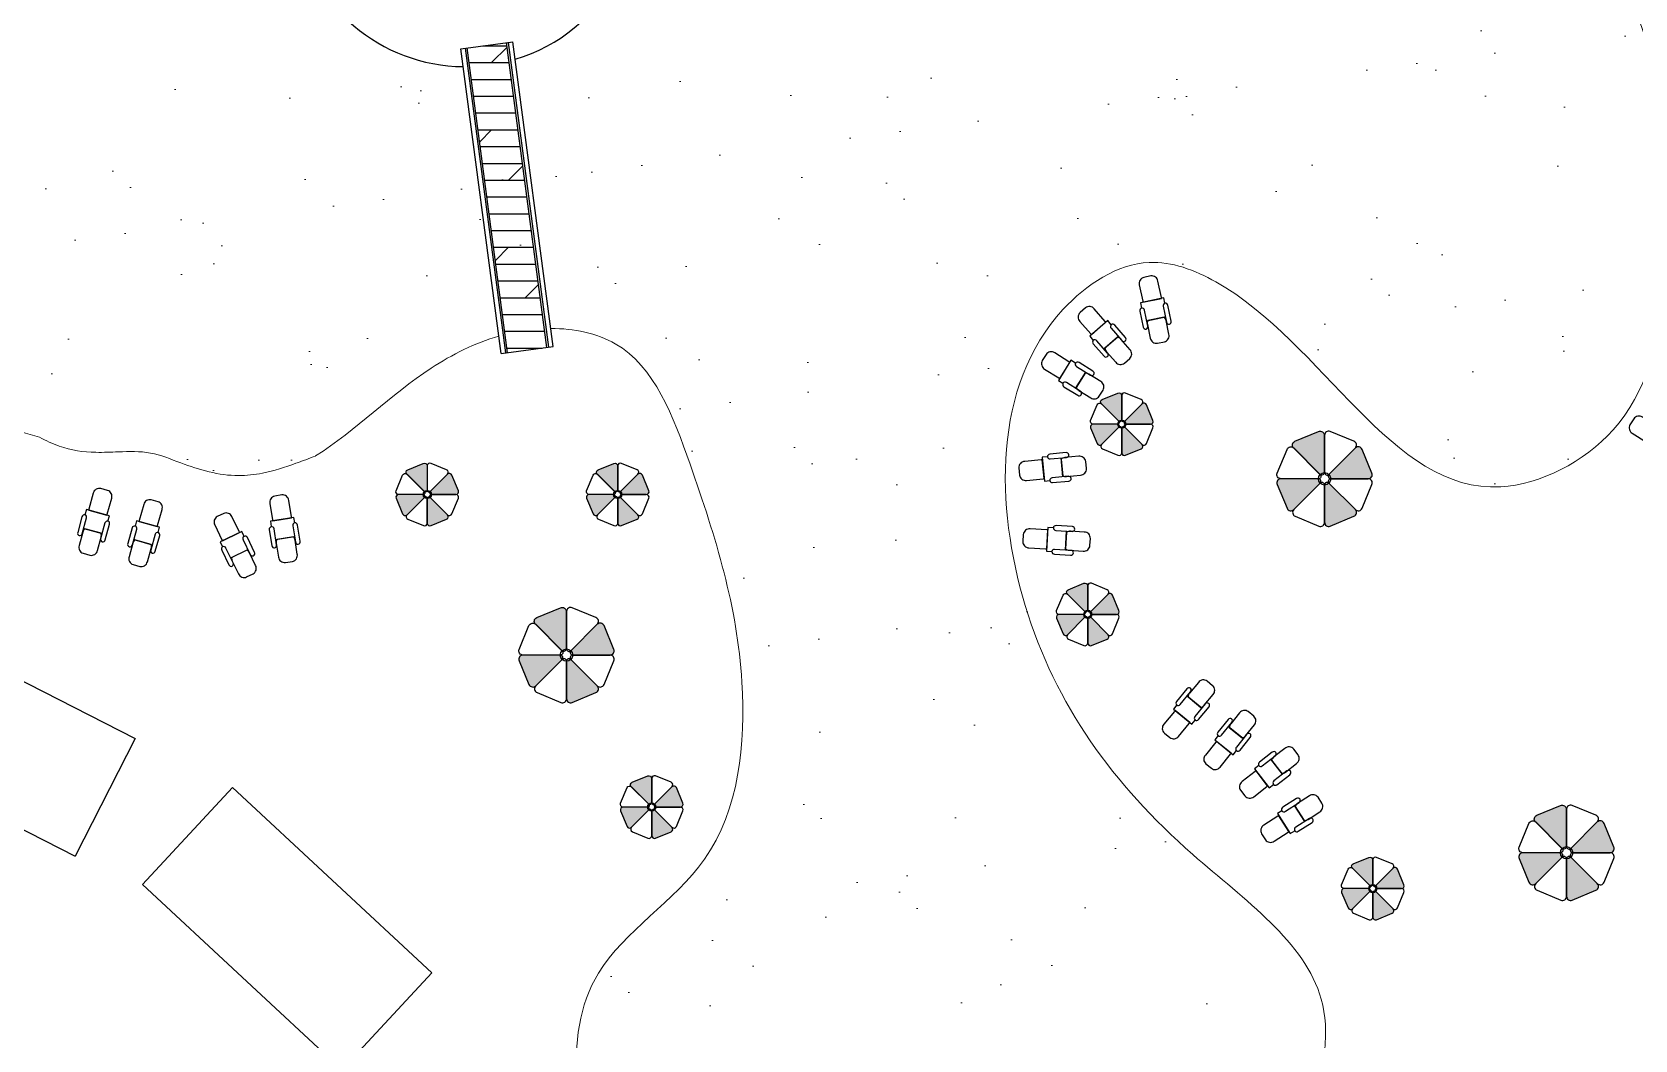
# Model space of a CAD drawing. Header units: millimetres. Extents: x 185 to 501, y 88 to 528.
# Drawn here: x 315.43 to 357.85, y 190.93 to 217.6 of the extents above; entities that cross this region are included whole.
import ezdxf

# ---------------------------------------------------------------- set-up
doc = ezdxf.new("R2010")
doc.units = ezdxf.units.MM
for name, color, linetype in [('arena playa', 253, 'Continuous'), ('MUEBLES', 33, 'Continuous'), ('SITE_FURNISHINGS', 230, 'Continuous')]:
    doc.layers.add(name, color=color, linetype=linetype)
doc.layers.add('Paredes', color=141, linetype='Continuous', lineweight=9)

msp = doc.modelspace()

# ---------------------------------------------------------------- hatches: boundary and pattern name
for color, points in [(230, [(344.267, 207.983, 0.534511), (344.167, 208.05), (343.754, 207.879, 0.475071), (343.722, 207.772, -0.059116), (343.736, 207.761), (344.195, 207.302, -0.187719), (344.267, 207.334, 0.000562), (344.267, 207.334)]), (256, [(349.631, 206.932, 0.534511), (349.479, 207.034), (348.853, 206.774, 0.475071), (348.804, 206.611, -0.059116), (348.824, 206.595), (349.522, 205.897, -0.187719), (349.631, 205.945, 0.000562), (349.631, 205.945)]), (230, [(325.885, 206.123, 0.534511), (325.785, 206.189), (325.373, 206.019, 0.475071), (325.34, 205.911, -0.059116), (325.354, 205.901), (325.813, 205.441, -0.187719), (325.885, 205.473, 0.000562), (325.885, 205.473)]), (256, [(330.926, 206.123, 0.534511), (330.826, 206.189), (330.414, 206.019, 0.475071), (330.381, 205.911, -0.059116), (330.395, 205.901), (330.854, 205.441, -0.187719), (330.926, 205.473, 0.000562), (330.926, 205.473)]), (5, [(343.367, 202.948, 0.534511), (343.267, 203.015), (342.854, 202.844, 0.475071), (342.822, 202.736, -0.059116), (342.835, 202.726), (343.295, 202.267, -0.187719), (343.367, 202.298, 0.000562), (343.367, 202.298)]), (230, [(329.568, 202.266, 0.534511), (329.416, 202.367), (328.79, 202.108, 0.475071), (328.741, 201.944, -0.059116), (328.761, 201.928), (329.459, 201.23, -0.187719), (329.568, 201.278, 0.000562), (329.568, 201.279)]), (5, [(331.826, 197.85, 0.534511), (331.726, 197.917), (331.314, 197.746, 0.475071), (331.282, 197.639, -0.059116), (331.295, 197.628), (331.754, 197.169, -0.187719), (331.826, 197.201, 0.000562), (331.826, 197.201)]), (5, [(356.035, 197.033, 0.534511), (355.883, 197.135), (355.256, 196.875, 0.475071), (355.207, 196.712, -0.059116), (355.228, 196.696), (355.926, 195.998, -0.187719), (356.035, 196.046, 0.000562), (356.035, 196.046)]), (5, [(350.91, 195.692, 0.534511), (350.81, 195.759), (350.398, 195.588, 0.475071), (350.365, 195.481, -0.059116), (350.379, 195.47), (350.838, 195.011, -0.187719), (350.91, 195.043, 0.000562), (350.91, 195.043)])]:
    msp.add_hatch(color=color).paths.add_polyline_path(points)
h = msp.add_hatch(color=230)
edge = h.paths.add_edge_path()
edge.add_arc((344.38, 207.27), 0.0448, 135, 270)
edge.add_line((344.38, 207.226), (345.029, 207.226))
edge.add_arc((345.029, 207.298), 0.0723, 270, 382.5)
edge.add_line((345.096, 207.326), (344.925, 207.738))
edge.add_arc((344.858, 207.71), 0.0723, 22.5, 135)
edge.add_line((344.807, 207.761), (344.348, 207.302))
edge = h.paths.add_edge_path()
edge.add_arc((344.316, 207.117), 0.0448, 45, 180)
edge.add_line((344.271, 207.117), (344.271, 206.468))
edge.add_arc((344.344, 206.468), 0.0723, 180, 292.5)
edge.add_line((344.371, 206.401), (344.784, 206.572))
edge.add_arc((344.756, 206.639), 0.0723, 292.5, 405)
edge.add_line((344.807, 206.69), (344.348, 207.149))
edge = h.paths.add_edge_path()
edge.add_arc((343.685, 206.741), 0.0723, 202.5, 315)
edge.add_line((343.736, 206.69), (344.195, 207.149))
edge.add_arc((344.163, 207.181), 0.0448, 315, 450)
edge.add_line((344.163, 207.226), (343.514, 207.226))
edge.add_arc((343.514, 207.153), 0.0723, 90, 202.5)
edge.add_line((343.447, 207.126), (343.618, 206.713))
h = msp.add_hatch(color=256)
edge = h.paths.add_edge_path()
edge.add_arc((349.803, 205.848), 0.0682, 135, 270)
edge.add_line((349.803, 205.78), (350.79, 205.78))
edge.add_arc((350.79, 205.89), 0.11, 270, 382.5)
edge.add_line((350.892, 205.932), (350.632, 206.559))
edge.add_arc((350.531, 206.517), 0.11, 22.5, 135)
edge.add_line((350.453, 206.595), (349.755, 205.897))
edge = h.paths.add_edge_path()
edge.add_arc((349.707, 205.616), 0.0682, 45, 180)
edge.add_line((349.638, 205.616), (349.638, 204.629))
edge.add_arc((349.748, 204.629), 0.11, 180, 292.5)
edge.add_line((349.79, 204.527), (350.417, 204.787))
edge.add_arc((350.375, 204.888), 0.11, 292.5, 405)
edge.add_line((350.453, 204.966), (349.755, 205.664))
edge = h.paths.add_edge_path()
edge.add_arc((348.746, 205.044), 0.11, 202.5, 315)
edge.add_line((348.824, 204.966), (349.522, 205.664))
edge.add_arc((349.474, 205.712), 0.0682, 315, 450)
edge.add_line((349.474, 205.78), (348.487, 205.78))
edge.add_arc((348.487, 205.67), 0.11, 90, 202.5)
edge.add_line((348.385, 205.628), (348.645, 205.002))
h = msp.add_hatch(color=230)
edge = h.paths.add_edge_path()
edge.add_arc((325.998, 205.41), 0.0448, 135, 270)
edge.add_line((325.998, 205.365), (326.647, 205.365))
edge.add_arc((326.647, 205.437), 0.0723, 270, 382.5)
edge.add_line((326.714, 205.465), (326.543, 205.877))
edge.add_arc((326.476, 205.85), 0.0723, 22.5, 135)
edge.add_line((326.425, 205.901), (325.966, 205.441))
edge = h.paths.add_edge_path()
edge.add_arc((325.934, 205.257), 0.0448, 45, 180)
edge.add_line((325.89, 205.257), (325.89, 204.607))
edge.add_arc((325.962, 204.607), 0.0723, 180, 292.5)
edge.add_line((325.99, 204.54), (326.402, 204.711))
edge.add_arc((326.374, 204.778), 0.0723, 292.5, 405)
edge.add_line((326.425, 204.829), (325.966, 205.288))
edge = h.paths.add_edge_path()
edge.add_arc((325.303, 204.88), 0.0723, 202.5, 315)
edge.add_line((325.354, 204.829), (325.813, 205.288))
edge.add_arc((325.781, 205.32), 0.0448, 315, 450)
edge.add_line((325.781, 205.365), (325.132, 205.365))
edge.add_arc((325.132, 205.293), 0.0723, 90, 202.5)
edge.add_line((325.065, 205.265), (325.236, 204.853))
h = msp.add_hatch(color=256)
edge = h.paths.add_edge_path()
edge.add_arc((331.039, 205.41), 0.0448, 135, 270)
edge.add_line((331.039, 205.365), (331.688, 205.365))
edge.add_arc((331.688, 205.437), 0.0723, 270, 382.5)
edge.add_line((331.755, 205.465), (331.584, 205.877))
edge.add_arc((331.517, 205.85), 0.0723, 22.5, 135)
edge.add_line((331.466, 205.901), (331.007, 205.441))
edge = h.paths.add_edge_path()
edge.add_arc((330.975, 205.257), 0.0448, 45, 180)
edge.add_line((330.931, 205.257), (330.931, 204.607))
edge.add_arc((331.003, 204.607), 0.0723, 180, 292.5)
edge.add_line((331.031, 204.54), (331.443, 204.711))
edge.add_arc((331.415, 204.778), 0.0723, 292.5, 405)
edge.add_line((331.466, 204.829), (331.007, 205.288))
edge = h.paths.add_edge_path()
edge.add_arc((330.344, 204.88), 0.0723, 202.5, 315)
edge.add_line((330.395, 204.829), (330.854, 205.288))
edge.add_arc((330.822, 205.32), 0.0448, 315, 450)
edge.add_line((330.822, 205.365), (330.173, 205.365))
edge.add_arc((330.173, 205.293), 0.0723, 90, 202.5)
edge.add_line((330.106, 205.265), (330.277, 204.853))
h = msp.add_hatch(color=5)
edge = h.paths.add_edge_path()
edge.add_arc((343.479, 202.235), 0.0448, 135, 270)
edge.add_line((343.479, 202.19), (344.129, 202.19))
edge.add_arc((344.129, 202.263), 0.0723, 270, 382.5)
edge.add_line((344.196, 202.29), (344.025, 202.702))
edge.add_arc((343.958, 202.675), 0.0723, 22.5, 135)
edge.add_line((343.907, 202.726), (343.448, 202.267))
edge = h.paths.add_edge_path()
edge.add_arc((343.416, 202.082), 0.0448, 45, 180)
edge.add_line((343.371, 202.082), (343.371, 201.433))
edge.add_arc((343.444, 201.433), 0.0723, 180, 292.5)
edge.add_line((343.471, 201.366), (343.884, 201.536))
edge.add_arc((343.856, 201.603), 0.0723, 292.5, 405)
edge.add_line((343.907, 201.654), (343.448, 202.114))
edge = h.paths.add_edge_path()
edge.add_arc((342.784, 201.706), 0.0723, 202.5, 315)
edge.add_line((342.835, 201.654), (343.295, 202.114))
edge.add_arc((343.263, 202.145), 0.0448, 315, 450)
edge.add_line((343.263, 202.19), (342.614, 202.19))
edge.add_arc((342.614, 202.118), 0.0723, 90, 202.5)
edge.add_line((342.547, 202.09), (342.718, 201.678))
h = msp.add_hatch(color=230)
edge = h.paths.add_edge_path()
edge.add_arc((329.74, 201.182), 0.0682, 135, 270)
edge.add_line((329.74, 201.114), (330.727, 201.114))
edge.add_arc((330.727, 201.224), 0.11, 270, 382.5)
edge.add_line((330.829, 201.266), (330.569, 201.893))
edge.add_arc((330.468, 201.851), 0.11, 22.5, 135)
edge.add_line((330.39, 201.928), (329.692, 201.23))
edge = h.paths.add_edge_path()
edge.add_arc((329.644, 200.949), 0.0682, 45, 180)
edge.add_line((329.576, 200.949), (329.576, 199.962))
edge.add_arc((329.685, 199.962), 0.11, 180, 292.5)
edge.add_line((329.728, 199.861), (330.354, 200.12))
edge.add_arc((330.312, 200.222), 0.11, 292.5, 405)
edge.add_line((330.39, 200.3), (329.692, 200.998))
edge = h.paths.add_edge_path()
edge.add_arc((328.683, 200.377), 0.11, 202.5, 315)
edge.add_line((328.761, 200.3), (329.459, 200.998))
edge.add_arc((329.411, 201.046), 0.0682, 315, 450)
edge.add_line((329.411, 201.114), (328.424, 201.114))
edge.add_arc((328.424, 201.004), 0.11, 90, 202.5)
edge.add_line((328.322, 200.962), (328.582, 200.335))
h = msp.add_hatch(color=5)
edge = h.paths.add_edge_path()
edge.add_arc((331.939, 197.137), 0.0448, 135, 270)
edge.add_line((331.939, 197.092), (332.588, 197.092))
edge.add_arc((332.588, 197.165), 0.0723, 270, 382.5)
edge.add_line((332.655, 197.192), (332.484, 197.605))
edge.add_arc((332.418, 197.577), 0.0723, 22.5, 135)
edge.add_line((332.366, 197.628), (331.907, 197.169))
edge = h.paths.add_edge_path()
edge.add_arc((331.876, 196.984), 0.0448, 45, 180)
edge.add_line((331.831, 196.984), (331.831, 196.335))
edge.add_arc((331.903, 196.335), 0.0723, 180, 292.5)
edge.add_line((331.931, 196.268), (332.343, 196.439))
edge.add_arc((332.315, 196.506), 0.0723, 292.5, 405)
edge.add_line((332.366, 196.557), (331.907, 197.016))
edge = h.paths.add_edge_path()
edge.add_arc((331.244, 196.608), 0.0723, 202.5, 315)
edge.add_line((331.295, 196.557), (331.754, 197.016))
edge.add_arc((331.723, 197.048), 0.0448, 315, 450)
edge.add_line((331.723, 197.092), (331.073, 197.092))
edge.add_arc((331.073, 197.02), 0.0723, 90, 202.5)
edge.add_line((331.006, 196.992), (331.177, 196.58))
h = msp.add_hatch(color=5)
edge = h.paths.add_edge_path()
edge.add_arc((356.207, 195.95), 0.0682, 135, 270)
edge.add_line((356.207, 195.882), (357.194, 195.882))
edge.add_arc((357.194, 195.992), 0.11, 270, 382.5)
edge.add_line((357.295, 196.034), (357.036, 196.66))
edge.add_arc((356.934, 196.618), 0.11, 22.5, 135)
edge.add_line((356.857, 196.696), (356.158, 195.998))
edge = h.paths.add_edge_path()
edge.add_arc((356.11, 195.717), 0.0682, 45, 180)
edge.add_line((356.042, 195.717), (356.042, 194.73))
edge.add_arc((356.152, 194.73), 0.11, 180, 292.5)
edge.add_line((356.194, 194.628), (356.821, 194.888))
edge.add_arc((356.779, 194.989), 0.11, 292.5, 405)
edge.add_line((356.857, 195.067), (356.158, 195.765))
edge = h.paths.add_edge_path()
edge.add_arc((355.15, 195.145), 0.11, 202.5, 315)
edge.add_line((355.228, 195.067), (355.926, 195.765))
edge.add_arc((355.878, 195.813), 0.0682, 315, 450)
edge.add_line((355.878, 195.882), (354.89, 195.882))
edge.add_arc((354.89, 195.772), 0.11, 90, 202.5)
edge.add_line((354.789, 195.73), (355.048, 195.103))
h = msp.add_hatch(color=5)
edge = h.paths.add_edge_path()
edge.add_arc((351.023, 194.979), 0.0448, 135, 270)
edge.add_line((351.023, 194.934), (351.672, 194.934))
edge.add_arc((351.672, 195.007), 0.0723, 270, 382.5)
edge.add_line((351.739, 195.034), (351.568, 195.447))
edge.add_arc((351.501, 195.419), 0.0723, 22.5, 135)
edge.add_line((351.45, 195.47), (350.991, 195.011))
edge = h.paths.add_edge_path()
edge.add_arc((350.959, 194.826), 0.0448, 45, 180)
edge.add_line((350.915, 194.826), (350.915, 194.177))
edge.add_arc((350.987, 194.177), 0.0723, 180, 292.5)
edge.add_line((351.015, 194.11), (351.427, 194.281))
edge.add_arc((351.399, 194.348), 0.0723, 292.5, 405)
edge.add_line((351.45, 194.399), (350.991, 194.858))
edge = h.paths.add_edge_path()
edge.add_arc((350.328, 194.45), 0.0723, 202.5, 315)
edge.add_line((350.379, 194.399), (350.838, 194.858))
edge.add_arc((350.806, 194.89), 0.0448, 315, 450)
edge.add_line((350.806, 194.934), (350.157, 194.934))
edge.add_arc((350.157, 194.862), 0.0723, 90, 202.5)
edge.add_line((350.09, 194.834), (350.261, 194.422))
at = {"layer": 'MUEBLES'}
h = msp.add_hatch(dxfattribs=at)
h.set_pattern_fill('DOLMIT', color=256, scale=0.07, style=0)
h.set_pattern_definition([(0, (-1945.57804, 84.33444), (0, 0.4445), []), (45, (-1945.578, 84.3344), (-0.8889994, 0.8889994), [0.6286182, -1.257235])])
h.paths.add_polyline_path([(327.99, 217.324), (326.949, 217.186), (328.017, 209.118), (329.058, 209.256)])
at = {"layer": 'Paredes'}
h = msp.add_hatch(dxfattribs=at)
h.set_pattern_fill('AR-SAND', color=256, scale=0.1, style=0)
h.set_pattern_definition([(37.5, (-2162.957, 17.1855), (-0.160003, 4.8941324), [0, -3.8608, 0, -4.318, 0, -4.1275]), (7.5, (-2162.957, 17.1855), (4.495233, 7.168251), [0, -2.0828, 0, -3.4798, 0, -1.3335]), (327.5, (-2166.081, 17.1855), (7.909924, 0.014372), [0, -1.27, 0, -4.572, 0, -5.969]), (317.5, (-2166.081, 17.1855), (7.635565, 2.229293), [0, -0.635, 0, -2.9972, 0, -3.429])])
edge = h.paths.add_edge_path()
edge.add_spline(control_points=[(329.163, 209.759), (329.769, 209.758), (331.679, 209.374), (333.188, 205.317), (334.541, 200.963), (333.991, 195.497), (329.105, 192.643), (330.18, 186.77), (334.028, 181.379), (341.571, 182.837), (347.715, 185.41), (350.943, 192.267), (345.013, 196.362), (341.002, 201.852), (340.823, 209.281), (344.738, 211.852), (349.254, 210.173), (352.059, 203.967), (357.894, 206.923), (359.013, 211.66), (358.772, 215.872), (357.263, 219.898), (353.753, 220.348), (352.079, 225.331), (353.828, 231.651), (358.644, 231.789), (361.226, 231.902), (363.18, 233.645), (366.499, 235.216), (366.131, 239.585), (363.726, 244.777), (361.783, 252.598), (355.323, 252.096), (350.842, 251.157), (351.678, 246.816), (352.206, 242.343), (349.289, 237.742), (345.789, 237.071), (344.999, 237.127)], knot_values=[126.800992, 126.800992, 126.800992, 126.800992, 128.552041, 132.302534, 138.232433, 143.028847, 147.14407, 153.309299, 157.961529, 165.761725, 172.843208, 178.590264, 183.713167, 191.652281, 199.550118, 202.153336, 203.993395, 213.278166, 216.611939, 220.52306, 227.040192, 229.640637, 232.242468, 236.304441, 243.607556, 247.723547, 249.600713, 251.118572, 255.427198, 259.388599, 262.330603, 273.582082, 276.727203, 281.527369, 283.853486, 288.505719, 295.449959, 297.74183, 297.74183, 297.74183, 297.74183], degree=3, periodic=0)
edge.add_line((344.999, 237.127), (343.657, 237.512))
edge.add_spline(control_points=[(343.657, 237.512), (343.591, 237.551), (342.465, 238.286), (341.526, 242.294), (343.136, 246.067), (341.978, 251.035), (337.528, 250.743), (334.813, 248.747), (331.956, 245.751), (327.658, 248.749), (327.085, 252.781), (324.994, 256.53), (321.298, 257.351), (317.727, 255.69), (314.381, 252.642), (313.89, 246.209), (319.216, 245.896), (323.552, 245.976), (327.203, 241.87), (328.145, 236.119), (324.858, 232.176), (320.085, 231.24), (317.483, 235.427), (312.581, 235.845), (308.455, 231.987), (311.862, 228.592), (312.568, 224.628), (312.107, 220.627), (308.67, 217.752), (310.827, 212.931), (312.025, 208.248), (314.954, 207.066), (315.627, 206.878)], knot_values=[2.907855, 2.907855, 2.907855, 2.907855, 3.150612, 7.195867, 12.953348, 16.263104, 19.888382, 23.642714, 27.036791, 30.428875, 36.324389, 39.357134, 42.52297, 46.572713, 50.687936, 56.155626, 60.647938, 63.940117, 69.206529, 75.27202, 79.883863, 83.277941, 88.074352, 92.521984, 96.637211, 101.065548, 104.030498, 108.826912, 112.507027, 115.471977, 123.273315, 125.37104, 125.37104, 125.37104, 125.37104], degree=3, periodic=0)
edge.add_spline(control_points=[(315.627, 206.878), (315.799, 206.792), (316.265, 206.559), (316.994, 206.463), (317.798, 206.497), (318.574, 206.523), (319.583, 206.096), (320.582, 205.804), (321.63, 205.921), (322.302, 206.143), (322.76, 206.317), (322.932, 206.382)], knot_values=[0, 0, 0, 0, 0.574846, 1.559232, 2.150533, 3.003289, 3.84311, 5.407574, 6.052016, 6.972857, 7.523573, 7.523573, 7.523573, 7.523573], degree=3, periodic=0)
edge.add_spline(control_points=[(322.932, 206.382), (322.933, 206.383), (324.004, 207.066), (325.387, 208.484), (327.149, 209.374), (327.787, 209.559)], knot_values=[299.106215, 299.106215, 299.106215, 299.106215, 299.110488, 302.953821, 304.929743, 304.929743, 304.929743, 304.929743], degree=3, periodic=0)
edge.add_line((327.787, 209.559), (329.163, 209.759))
h.paths.add_polyline_path([(328.219, 216.885), (326.843, 216.69, -1.682486), (330.764, 223.697), (331.32, 222.412, -0.402923)], flags=16)
h.paths.add_polyline_path([(336.161, 223.833), (335.751, 225.161, -0.49838), (342.828, 233.073), (344.194, 232.813, -1.570148)], flags=16)

# ---------------------------------------------------------------- linework, layer by layer
at = {"layer": 'arena playa'}
for start, end in [(32.2212, 269.3192), (286.8122, 14.5948)]:
    msp.add_arc((326.897, 221.26), 4.571, start, end, dxfattribs=at)
at = {"layer": 'MUEBLES'}
for p, q in [((326.78, 217.164), (328.158, 217.346)), ((329.058, 209.256), (327.99, 217.324)), ((329.107, 209.263), (328.039, 217.33)), ((329.226, 209.278), (328.158, 217.346)), ((327.848, 209.096), (326.78, 217.164)), ((327.967, 209.112), (326.899, 217.18)), ((328.017, 209.118), (326.949, 217.186)), ((327.848, 209.096), (329.226, 209.278)), ((311.746, 202.175), (318.163, 198.91)), ((310.158, 199.056), (316.575, 195.79)), ((318.163, 198.91), (316.575, 195.79)), ((320.735, 197.605), (318.352, 195.041)), ((320.735, 197.605), (326.008, 192.702)), ((318.352, 195.041), (323.625, 190.139)), ((326.008, 192.702), (323.625, 190.139))]:
    msp.add_line(p, q, dxfattribs=at)
at = {"layer": 'Paredes'}
for points, knots in [([(315.627, 206.878), (314.954, 207.066), (312.025, 208.248), (310.827, 212.931), (308.67, 217.752), (312.107, 220.627), (312.568, 224.628), (311.862, 228.592), (308.455, 231.987), (312.581, 235.845), (317.483, 235.427), (320.085, 231.24), (324.858, 232.176), (328.145, 236.119), (327.203, 241.87), (323.552, 245.976), (319.216, 245.896), (313.89, 246.209), (314.381, 252.642), (317.727, 255.69), (321.298, 257.351), (324.994, 256.53), (327.085, 252.781), (327.658, 248.749), (331.956, 245.751), (334.813, 248.747), (337.528, 250.743), (341.978, 251.035), (343.136, 246.067), (341.526, 242.294), (342.465, 238.286), (343.591, 237.551), (343.657, 237.512)], [2.907855, 2.907855, 2.907855, 2.907855, 5.005581, 12.806919, 15.771869, 19.451984, 24.248398, 27.213348, 31.641685, 35.756912, 40.204543, 45.000955, 48.395032, 53.006876, 59.072367, 64.338779, 67.630958, 72.12327, 77.59096, 81.706183, 85.755926, 88.921762, 91.954507, 97.850021, 101.242105, 104.636182, 108.390514, 112.015792, 115.325548, 121.083029, 125.128283, 125.37104, 125.37104, 125.37104, 125.37104]), ([(344.999, 237.127), (345.789, 237.071), (349.289, 237.742), (352.206, 242.343), (351.678, 246.816), (350.842, 251.157), (355.323, 252.096), (361.783, 252.598), (363.726, 244.777), (366.131, 239.585), (366.499, 235.216), (363.18, 233.645), (361.226, 231.902), (358.644, 231.789), (353.828, 231.651), (352.079, 225.331), (353.753, 220.348), (357.263, 219.898), (358.772, 215.872), (359.013, 211.66), (357.894, 206.923), (352.059, 203.967), (349.254, 210.173), (344.738, 211.852), (340.823, 209.281), (341.002, 201.852), (345.013, 196.362), (350.943, 192.267), (347.715, 185.41), (341.571, 182.837), (334.028, 181.379), (330.18, 186.77), (329.105, 192.643), (333.991, 195.497), (334.541, 200.963), (333.188, 205.317), (331.679, 209.374), (329.769, 209.758), (329.163, 209.759)], [126.800992, 126.800992, 126.800992, 126.800992, 129.092863, 136.037103, 140.689336, 143.015452, 147.815618, 150.96074, 162.212219, 165.154223, 169.115624, 173.42425, 174.942109, 176.819275, 180.935266, 188.238381, 192.300354, 194.902185, 197.502629, 204.019762, 207.930883, 211.264655, 220.549427, 222.389486, 224.992704, 232.890541, 240.829655, 245.952558, 251.699614, 258.781097, 266.581292, 271.233523, 277.398752, 281.513975, 286.310389, 292.240287, 295.990781, 297.74183, 297.74183, 297.74183, 297.74183]), ([(327.787, 209.559), (327.149, 209.374), (325.387, 208.484), (324.004, 207.066), (322.933, 206.383), (322.932, 206.382)], [299.106215, 299.106215, 299.106215, 299.106215, 301.082137, 304.92547, 304.929743, 304.929743, 304.929743, 304.929743])]:
    msp.add_open_spline(points, degree=3, knots=knots, dxfattribs=at)
msp.add_spline([(315.627, 206.878), (316.151, 206.642), (317.122, 206.481), (317.713, 206.493), (318.566, 206.462), (319.364, 206.201), (320.891, 205.864), (321.533, 205.929), (322.416, 206.19), (322.932, 206.382)], degree=3, dxfattribs=at)
at = {"layer": 'SITE_FURNISHINGS', "color": 7, "linetype": 'Continuous'}
for points in [[(345.321, 210.554, 0.042225), (345.318, 210.582), (345.229, 211.014, 0.414214), (345.04, 211.149), (344.855, 211.111, 0.414214), (344.735, 210.911), (344.824, 210.48, 0.042225), (344.832, 210.452)], [(345.414, 210.427, 0.414214), (345.366, 210.348), (345.454, 209.924, 0.414214), (345.53, 209.87, 0.414214), (345.577, 209.95), (345.49, 210.373, 0.414214)], [(343.849, 209.923, 0.042225), (343.832, 209.946), (343.541, 210.277, 0.414214), (343.31, 210.302), (343.168, 210.177, 0.414214), (343.162, 209.945), (343.453, 209.614, 0.042225), (343.473, 209.594)], [(344.797, 210.3, 0.414214), (344.749, 210.22), (344.837, 209.797, 0.414214), (344.913, 209.742, 0.414214), (344.96, 209.822), (344.873, 210.246, 0.414214)], [(345.396, 210.06), (344.96, 209.97, 0.157188), (344.951, 209.866), (345.026, 209.505, 0.414214), (345.215, 209.369), (345.4, 209.407, 0.414214), (345.52, 209.607), (345.445, 209.968, 0.157188)], [(343.992, 209.859, 0.414214), (343.989, 209.766), (344.275, 209.441, 0.414214), (344.367, 209.431, 0.414214), (344.369, 209.524), (344.084, 209.849, 0.414214)], [(342.892, 208.862, 0.042225), (342.869, 208.879), (342.495, 209.112, 0.414214), (342.266, 209.068), (342.167, 208.908, 0.414214), (342.229, 208.684), (342.603, 208.451, 0.042225), (342.628, 208.438)], [(343.518, 209.444, 0.414214), (343.516, 209.351), (343.801, 209.026, 0.414214), (343.894, 209.016, 0.414214), (343.896, 209.109), (343.611, 209.434, 0.414214)], [(344.157, 209.531), (343.822, 209.237, 0.157188), (343.866, 209.143), (344.11, 208.865, 0.414214), (344.341, 208.84), (344.483, 208.965, 0.414214), (344.489, 209.197), (344.245, 209.475, 0.157188)], [(343.047, 208.842, 0.414214), (343.072, 208.752), (343.439, 208.524, 0.414214), (343.531, 208.541, 0.414214), (343.506, 208.631), (343.139, 208.859, 0.414214)], [(342.715, 208.307, 0.414214), (342.739, 208.218), (343.107, 207.989, 0.414214), (343.198, 208.006, 0.414214), (343.173, 208.096), (342.806, 208.325, 0.414214)], [(343.301, 208.575), (343.066, 208.198, 0.157188), (343.135, 208.12), (343.448, 207.925, 0.414214), (343.677, 207.968), (343.777, 208.129, 0.414214), (343.715, 208.353), (343.401, 208.548, 0.157188)], [(349.631, 205.945, -0.668179), (349.515, 205.897), (348.817, 206.595, -0.534511), (348.853, 206.774), (349.479, 207.034, -0.534511), (349.631, 206.932)], [(349.638, 205.945, 0.668179), (349.755, 205.897), (350.453, 206.595, 0.534511), (350.417, 206.774), (349.79, 207.034, 0.534511), (349.638, 206.932)], [(358.446, 207.163, 0.042225), (358.423, 207.18), (358.049, 207.413, 0.414214), (357.82, 207.369), (357.721, 207.209, 0.414214), (357.783, 206.985), (358.157, 206.752, 0.042225), (358.182, 206.739)], [(349.522, 205.897, -0.668179), (349.474, 205.78), (348.487, 205.78, -0.534511), (348.385, 205.932), (348.645, 206.559, -0.534511), (348.824, 206.595)], [(349.755, 205.897, 0.668179), (349.803, 205.78), (350.79, 205.78, 0.534511), (350.892, 205.932), (350.632, 206.559, 0.534511), (350.453, 206.595)], [(330.926, 205.473, -0.668179), (330.849, 205.441), (330.39, 205.901, -0.534511), (330.414, 206.019), (330.826, 206.189, -0.534511), (330.926, 206.123)], [(330.931, 205.473, 0.668179), (331.007, 205.441), (331.466, 205.901, 0.534511), (331.443, 206.019), (331.031, 206.189, 0.534511), (330.931, 206.123)], [(342.168, 206.283, 0.042225), (342.14, 206.283), (341.701, 206.24, 0.414214), (341.546, 206.067), (341.564, 205.879, 0.414214), (341.749, 205.739), (342.188, 205.781, 0.042225), (342.216, 205.786)], [(342.304, 206.362, 0.414214), (342.378, 206.305), (342.808, 206.347, 0.414214), (342.871, 206.416, 0.414214), (342.796, 206.472), (342.366, 206.431, 0.414214)], [(342.667, 206.303), (342.709, 205.861, 0.157188), (342.812, 205.841), (343.179, 205.876, 0.414214), (343.335, 206.049), (343.317, 206.237, 0.414214), (343.131, 206.378), (342.764, 206.342, 0.157188)], [(330.854, 205.441, -0.668179), (330.822, 205.365), (330.173, 205.365, -0.534511), (330.106, 205.465), (330.277, 205.877, -0.534511), (330.395, 205.901)], [(331.007, 205.441, 0.668179), (331.039, 205.365), (331.688, 205.365, 0.534511), (331.755, 205.465), (331.584, 205.877, 0.534511), (331.466, 205.901)], [(342.364, 205.734, 0.414214), (342.438, 205.678), (342.869, 205.72, 0.414214), (342.931, 205.789, 0.414214), (342.857, 205.845), (342.426, 205.804, 0.414214)], [(348.645, 205.002, 0.534511), (348.824, 204.966), (349.522, 205.664, 0.668179), (349.474, 205.78), (348.487, 205.78, 0.534511), (348.385, 205.628)], [(349.474, 205.78, -1), (349.803, 205.78, -1)], [(349.803, 205.78, 0.668179), (349.755, 205.664), (350.453, 204.966, 0.534511), (350.632, 205.002), (350.892, 205.628, 0.534511), (350.79, 205.78)], [(317.413, 204.815, 0.042225), (317.422, 204.842), (317.538, 205.267, 0.414214), (317.431, 205.474), (317.249, 205.523, 0.414214), (317.052, 205.4), (316.936, 204.974, 0.042225), (316.931, 204.946)], [(322.296, 204.743, 0.042225), (322.294, 204.772), (322.225, 205.207, 0.414214), (322.042, 205.351), (321.855, 205.321, 0.414214), (321.727, 205.128), (321.796, 204.693, 0.042225), (321.803, 204.665)], [(330.277, 204.853, 0.534511), (330.395, 204.829), (330.854, 205.288, 0.668179), (330.822, 205.365), (330.173, 205.365, 0.534511), (330.106, 205.265)], [(330.822, 205.365, -1), (331.039, 205.365, -1)], [(331.039, 205.365, 0.668179), (331.007, 205.288), (331.466, 204.829, 0.534511), (331.584, 204.853), (331.755, 205.265, 0.534511), (331.688, 205.365)], [(349.638, 205.616, 0.668179), (349.522, 205.664), (348.824, 204.966, 0.534511), (348.86, 204.787), (349.486, 204.527, 0.534511), (349.638, 204.629)], [(349.755, 205.664, 0.668179), (349.638, 205.616), (349.638, 204.629, 0.534511), (349.79, 204.527), (350.417, 204.787, 0.534511), (350.453, 204.966)], [(318.742, 204.514, 0.042225), (318.752, 204.541), (318.871, 204.965, 0.414214), (318.766, 205.172), (318.584, 205.223, 0.414214), (318.386, 205.101), (318.267, 204.677, 0.042225), (318.261, 204.649)], [(330.931, 205.257, 0.668179), (330.854, 205.288), (330.395, 204.829, 0.534511), (330.418, 204.711), (330.831, 204.54, 0.534511), (330.931, 204.607)], [(331.007, 205.288, 0.668179), (330.931, 205.257), (330.931, 204.607, 0.534511), (331.031, 204.54), (331.443, 204.711, 0.534511), (331.466, 204.829)], [(316.83, 204.826, 0.414214), (316.752, 204.776), (316.638, 204.359, 0.414214), (316.681, 204.277, 0.414214), (316.76, 204.326), (316.873, 204.743, 0.414214)], [(317.438, 204.661, 0.414214), (317.36, 204.611), (317.246, 204.194, 0.414214), (317.289, 204.111, 0.414214), (317.368, 204.161), (317.481, 204.578, 0.414214)], [(318.16, 204.529, 0.414214), (318.081, 204.481), (317.964, 204.064, 0.414214), (318.006, 203.981, 0.414214), (318.085, 204.03), (318.202, 204.447, 0.414214)], [(320.921, 204.355, 0.042225), (320.911, 204.382), (320.718, 204.778, 0.414214), (320.502, 204.863), (320.332, 204.781, 0.414214), (320.265, 204.558), (320.457, 204.162, 0.042225), (320.472, 204.137)], [(321.761, 204.514, 0.414214), (321.71, 204.436), (321.778, 204.009, 0.414214), (321.851, 203.952, 0.414214), (321.902, 204.029), (321.834, 204.456, 0.414214)], [(322.383, 204.613, 0.414214), (322.332, 204.535), (322.4, 204.108, 0.414214), (322.473, 204.051, 0.414214), (322.524, 204.128), (322.456, 204.555, 0.414214)], [(342.46, 204.482, 0.414214), (342.524, 204.415), (342.956, 204.389, 0.414214), (343.028, 204.447, 0.414214), (342.963, 204.514), (342.532, 204.54, 0.414214)], [(317.256, 204.342), (316.826, 204.458, 0.157188), (316.772, 204.37), (316.675, 204.013, 0.414214), (316.782, 203.807), (316.964, 203.757, 0.414214), (317.161, 203.881), (317.258, 204.237, 0.157188)], [(318.581, 204.042), (318.153, 204.162, 0.157188), (318.098, 204.074), (317.998, 203.718, 0.414214), (318.103, 203.511), (318.285, 203.46, 0.414214), (318.483, 203.582), (318.583, 203.938, 0.157188)], [(318.767, 204.359, 0.414214), (318.687, 204.31), (318.571, 203.894, 0.414214), (318.613, 203.811, 0.414214), (318.692, 203.86), (318.809, 204.276, 0.414214)], [(321.042, 204.256, 0.414214), (321.015, 204.166), (321.204, 203.778, 0.414214), (321.291, 203.744, 0.414214), (321.318, 203.833), (321.129, 204.222, 0.414214)], [(322.348, 204.247), (321.909, 204.177, 0.157188), (321.895, 204.074), (321.953, 203.709, 0.414214), (322.136, 203.565), (322.322, 203.594, 0.414214), (322.451, 203.788), (322.393, 204.153, 0.157188)], [(342.314, 204.425, 0.042225), (342.285, 204.429), (341.845, 204.455, 0.414214), (341.665, 204.308), (341.654, 204.12, 0.414214), (341.815, 203.952), (342.255, 203.926, 0.042225), (342.284, 203.926)], [(342.809, 204.368), (342.783, 203.924, 0.157188), (342.881, 203.888), (343.249, 203.866, 0.414214), (343.43, 204.013), (343.441, 204.202, 0.414214), (343.28, 204.369), (342.911, 204.391, 0.157188)], [(320.475, 203.98, 0.414214), (320.449, 203.891), (320.638, 203.502, 0.414214), (320.724, 203.468, 0.414214), (320.751, 203.557), (320.562, 203.946, 0.414214)], [(321.114, 203.895), (320.714, 203.701, 0.157188), (320.731, 203.598), (320.893, 203.266, 0.414214), (321.109, 203.181), (321.279, 203.263, 0.414214), (321.346, 203.486), (321.184, 203.818, 0.157188)], [(342.422, 203.853, 0.414214), (342.487, 203.786), (342.918, 203.76, 0.414214), (342.99, 203.819, 0.414214), (342.926, 203.886), (342.494, 203.912, 0.414214)], [(345.726, 199.795, 0.414214), (345.819, 199.808), (346.094, 200.142, 0.414214), (346.089, 200.234, 0.414214), (345.997, 200.222), (345.721, 199.888, 0.414214)], [(346.024, 200.011), (346.367, 199.728, 0.157188), (346.454, 199.786), (346.689, 200.071, 0.414214), (346.676, 200.303), (346.531, 200.423, 0.414214), (346.3, 200.392), (346.065, 200.107, 0.157188)], [(346.212, 199.394, 0.414214), (346.304, 199.407), (346.58, 199.741, 0.414214), (346.575, 199.833, 0.414214), (346.482, 199.821), (346.207, 199.487, 0.414214)], [(345.686, 199.644, 0.042225), (345.666, 199.623), (345.386, 199.284, 0.414214), (345.398, 199.051), (345.544, 198.931, 0.414214), (345.774, 198.963), (346.055, 199.303, 0.042225), (346.071, 199.326)], [(346.819, 198.983, 0.414214), (346.911, 198.996), (347.184, 199.332, 0.414214), (347.178, 199.425, 0.414214), (347.086, 199.411), (346.814, 199.076, 0.414214)], [(347.116, 199.201), (347.461, 198.92, 0.157188), (347.547, 198.979), (347.78, 199.266, 0.414214), (347.765, 199.498), (347.618, 199.617, 0.414214), (347.388, 199.584), (347.155, 199.297, 0.157188)], [(347.309, 198.586, 0.414214), (347.401, 198.599), (347.673, 198.935, 0.414214), (347.667, 199.028, 0.414214), (347.575, 199.014), (347.303, 198.679, 0.414214)], [(346.78, 198.831, 0.042225), (346.761, 198.81), (346.483, 198.468, 0.414214), (346.497, 198.236), (346.644, 198.117, 0.414214), (346.874, 198.15), (347.152, 198.493, 0.042225), (347.168, 198.516)], [(347.898, 198.189, 0.414214), (347.991, 198.181), (348.333, 198.446, 0.414214), (348.348, 198.537, 0.414214), (348.255, 198.545), (347.914, 198.28, 0.414214)], [(348.236, 198.333), (348.508, 197.982, 0.157188), (348.606, 198.019), (348.898, 198.246, 0.414214), (348.936, 198.475), (348.821, 198.624, 0.414214), (348.589, 198.644), (348.297, 198.418, 0.157188)], [(347.826, 198.05, 0.042225), (347.801, 198.034), (347.453, 197.764, 0.414214), (347.414, 197.535), (347.53, 197.385, 0.414214), (347.762, 197.366), (348.11, 197.636, 0.042225), (348.132, 197.655)], [(348.284, 197.691, 0.414214), (348.377, 197.683), (348.718, 197.948, 0.414214), (348.734, 198.039, 0.414214), (348.641, 198.047), (348.299, 197.782, 0.414214)], [(348.509, 196.995, 0.414214), (348.601, 196.979), (348.964, 197.213, 0.414214), (348.988, 197.303, 0.414214), (348.896, 197.319), (348.533, 197.085, 0.414214)], [(348.859, 197.11), (349.1, 196.736, 0.157188), (349.2, 196.765), (349.51, 196.966, 0.414214), (349.568, 197.191), (349.466, 197.35, 0.414214), (349.237, 197.389), (348.926, 197.189, 0.157188)], [(348.425, 196.863, 0.042225), (348.4, 196.849), (348.03, 196.61, 0.414214), (347.971, 196.385), (348.074, 196.226, 0.414214), (348.303, 196.187), (348.673, 196.426, 0.042225), (348.696, 196.443)], [(348.851, 196.465, 0.414214), (348.943, 196.45), (349.306, 196.684, 0.414214), (349.329, 196.774, 0.414214), (349.238, 196.79), (348.874, 196.556, 0.414214)]]:
    msp.add_lwpolyline(points, format="xyb", close=True, dxfattribs=at)
for points in [[(345.414, 210.427), (345.385, 210.567), (344.768, 210.439), (344.797, 210.3)], [(344.931, 209.964), (345.425, 210.066)], [(343.992, 209.859), (343.898, 209.966), (343.424, 209.551), (343.518, 209.444)], [(343.8, 209.218), (344.179, 209.55)], [(343.047, 208.842), (342.927, 208.917), (342.594, 208.382), (342.715, 208.307)], [(343.05, 208.173), (343.316, 208.601)], [(342.304, 206.362), (342.162, 206.348), (342.222, 205.721), (342.364, 205.734)], [(342.712, 205.831), (342.664, 206.333)], [(317.438, 204.661), (317.476, 204.798), (316.868, 204.963), (316.83, 204.826)], [(318.767, 204.359), (318.805, 204.496), (318.198, 204.666), (318.16, 204.529)], [(322.383, 204.613), (322.361, 204.753), (321.739, 204.654), (321.761, 204.514)], [(342.46, 204.482), (342.318, 204.49), (342.28, 203.861), (342.422, 203.853)], [(316.798, 204.466), (317.284, 204.334)], [(318.125, 204.17), (318.61, 204.034)], [(321.042, 204.256), (320.98, 204.384), (320.413, 204.108), (320.475, 203.98)], [(321.879, 204.172), (322.377, 204.252)], [(342.781, 203.894), (342.811, 204.397)], [(320.687, 203.688), (321.141, 203.908)], [(346.39, 199.709), (346.001, 200.03)], [(345.726, 199.795), (345.636, 199.686), (346.122, 199.285), (346.212, 199.394)], [(346.819, 198.983), (346.73, 198.872), (347.219, 198.475), (347.309, 198.586)], [(347.484, 198.902), (347.093, 199.219)], [(347.898, 198.189), (347.786, 198.101), (348.171, 197.603), (348.284, 197.691)], [(348.527, 197.958), (348.218, 198.357)], [(348.509, 196.995), (348.39, 196.918), (348.731, 196.388), (348.851, 196.465)], [(349.116, 196.711), (348.843, 197.135)]]:
    msp.add_lwpolyline(points, dxfattribs=at)
at = {"layer": 'SITE_FURNISHINGS', "color": 230, "linetype": 'Continuous'}
for points in [[(344.267, 207.334, -0.668179), (344.19, 207.302), (343.731, 207.761, -0.534511), (343.754, 207.879), (344.167, 208.05, -0.534511), (344.267, 207.983)], [(344.271, 207.334, 0.668179), (344.348, 207.302), (344.807, 207.761, 0.534511), (344.784, 207.879), (344.371, 208.05, 0.534511), (344.271, 207.983)], [(344.195, 207.302, -0.668179), (344.163, 207.226), (343.514, 207.226, -0.534511), (343.447, 207.326), (343.618, 207.738, -0.534511), (343.736, 207.761)], [(344.348, 207.302, 0.668179), (344.38, 207.226), (345.029, 207.226, 0.534511), (345.096, 207.326), (344.925, 207.738, 0.534511), (344.807, 207.761)], [(343.618, 206.713, 0.534511), (343.736, 206.69), (344.195, 207.149, 0.668179), (344.163, 207.226), (343.514, 207.226, 0.534511), (343.447, 207.126)], [(344.271, 207.117, 0.668179), (344.195, 207.149), (343.736, 206.69, 0.534511), (343.759, 206.572), (344.171, 206.401, 0.534511), (344.271, 206.468)], [(344.163, 207.226, -1), (344.38, 207.226, -1)], [(344.348, 207.149, 0.668179), (344.271, 207.117), (344.271, 206.468, 0.534511), (344.371, 206.401), (344.784, 206.572, 0.534511), (344.807, 206.69)], [(344.38, 207.226, 0.668179), (344.348, 207.149), (344.807, 206.69, 0.534511), (344.925, 206.713), (345.096, 207.126, 0.534511), (345.029, 207.226)], [(325.885, 205.473, -0.668179), (325.808, 205.441), (325.349, 205.901, -0.534511), (325.373, 206.019), (325.785, 206.189, -0.534511), (325.885, 206.123)], [(325.89, 205.473, 0.668179), (325.966, 205.441), (326.425, 205.901, 0.534511), (326.402, 206.019), (325.99, 206.189, 0.534511), (325.89, 206.123)], [(325.813, 205.441, -0.668179), (325.781, 205.365), (325.132, 205.365, -0.534511), (325.065, 205.465), (325.236, 205.877, -0.534511), (325.354, 205.901)], [(325.966, 205.441, 0.668179), (325.998, 205.365), (326.647, 205.365, 0.534511), (326.714, 205.465), (326.543, 205.877, 0.534511), (326.425, 205.901)], [(325.236, 204.853, 0.534511), (325.354, 204.829), (325.813, 205.288, 0.668179), (325.781, 205.365), (325.132, 205.365, 0.534511), (325.065, 205.265)], [(325.781, 205.365, -1), (325.998, 205.365, -1)], [(325.998, 205.365, 0.668179), (325.966, 205.288), (326.425, 204.829, 0.534511), (326.543, 204.853), (326.714, 205.265, 0.534511), (326.647, 205.365)], [(325.89, 205.257, 0.668179), (325.813, 205.288), (325.354, 204.829, 0.534511), (325.377, 204.711), (325.79, 204.54, 0.534511), (325.89, 204.607)], [(325.966, 205.288, 0.668179), (325.89, 205.257), (325.89, 204.607, 0.534511), (325.99, 204.54), (326.402, 204.711, 0.534511), (326.425, 204.829)], [(329.568, 201.279, -0.668179), (329.452, 201.23), (328.754, 201.928, -0.534511), (328.79, 202.108), (329.416, 202.367, -0.534511), (329.568, 202.266)], [(329.576, 201.279, 0.668179), (329.692, 201.23), (330.39, 201.928, 0.534511), (330.354, 202.108), (329.728, 202.367, 0.534511), (329.576, 202.266)], [(329.459, 201.23, -0.668179), (329.411, 201.114), (328.424, 201.114, -0.534511), (328.322, 201.266), (328.582, 201.893, -0.534511), (328.761, 201.928)], [(329.692, 201.23, 0.668179), (329.74, 201.114), (330.727, 201.114, 0.534511), (330.829, 201.266), (330.569, 201.893, 0.534511), (330.39, 201.928)], [(328.582, 200.335, 0.534511), (328.761, 200.3), (329.459, 200.998, 0.668179), (329.411, 201.114), (328.424, 201.114, 0.534511), (328.322, 200.962)], [(329.411, 201.114, -1), (329.74, 201.114, -1)], [(329.74, 201.114, 0.668179), (329.692, 200.998), (330.39, 200.3, 0.534511), (330.569, 200.335), (330.829, 200.962, 0.534511), (330.727, 201.114)], [(329.576, 200.949, 0.668179), (329.459, 200.998), (328.761, 200.3, 0.534511), (328.797, 200.12), (329.424, 199.861, 0.534511), (329.576, 199.962)], [(329.692, 200.998, 0.668179), (329.576, 200.949), (329.576, 199.962, 0.534511), (329.728, 199.861), (330.354, 200.12, 0.534511), (330.39, 200.3)]]:
    msp.add_lwpolyline(points, format="xyb", close=True, dxfattribs=at)
at = {"layer": 'SITE_FURNISHINGS', "color": 5, "linetype": 'Continuous'}
for points in [[(343.367, 202.298, -0.668179), (343.29, 202.267), (342.831, 202.726, -0.534511), (342.854, 202.844), (343.267, 203.015, -0.534511), (343.367, 202.948)], [(343.371, 202.298, 0.668179), (343.448, 202.267), (343.907, 202.726, 0.534511), (343.884, 202.844), (343.471, 203.015, 0.534511), (343.371, 202.948)], [(343.295, 202.267, -0.668179), (343.263, 202.19), (342.614, 202.19, -0.534511), (342.547, 202.29), (342.718, 202.702, -0.534511), (342.835, 202.726)], [(343.448, 202.267, 0.668179), (343.479, 202.19), (344.129, 202.19, 0.534511), (344.196, 202.29), (344.025, 202.702, 0.534511), (343.907, 202.726)], [(342.718, 201.678, 0.534511), (342.835, 201.654), (343.295, 202.114, 0.668179), (343.263, 202.19), (342.614, 202.19, 0.534511), (342.547, 202.09)], [(343.371, 202.082, 0.668179), (343.295, 202.114), (342.835, 201.654, 0.534511), (342.859, 201.536), (343.271, 201.366, 0.534511), (343.371, 201.433)], [(343.263, 202.19, -1), (343.479, 202.19, -1)], [(343.448, 202.114, 0.668179), (343.371, 202.082), (343.371, 201.433, 0.534511), (343.471, 201.366), (343.884, 201.536, 0.534511), (343.907, 201.654)], [(343.479, 202.19, 0.668179), (343.448, 202.114), (343.907, 201.654, 0.534511), (344.025, 201.678), (344.196, 202.09, 0.534511), (344.129, 202.19)], [(331.826, 197.201, -0.668179), (331.75, 197.169), (331.29, 197.628, -0.534511), (331.314, 197.746), (331.726, 197.917, -0.534511), (331.826, 197.85)], [(331.831, 197.201, 0.668179), (331.907, 197.169), (332.366, 197.628, 0.534511), (332.343, 197.746), (331.931, 197.917, 0.534511), (331.831, 197.85)], [(331.754, 197.169, -0.668179), (331.723, 197.092), (331.073, 197.092, -0.534511), (331.006, 197.192), (331.177, 197.605, -0.534511), (331.295, 197.628)], [(331.907, 197.169, 0.668179), (331.939, 197.092), (332.588, 197.092, 0.534511), (332.655, 197.192), (332.484, 197.605, 0.534511), (332.366, 197.628)], [(331.177, 196.58, 0.534511), (331.295, 196.557), (331.754, 197.016, 0.668179), (331.723, 197.092), (331.073, 197.092, 0.534511), (331.006, 196.992)], [(331.831, 196.984, 0.668179), (331.754, 197.016), (331.295, 196.557, 0.534511), (331.318, 196.439), (331.731, 196.268, 0.534511), (331.831, 196.335)], [(331.723, 197.092, -1), (331.939, 197.092, -1)], [(331.907, 197.016, 0.668179), (331.831, 196.984), (331.831, 196.335, 0.534511), (331.931, 196.268), (332.343, 196.439, 0.534511), (332.366, 196.557)], [(331.939, 197.092, 0.668179), (331.907, 197.016), (332.366, 196.557, 0.534511), (332.484, 196.58), (332.655, 196.992, 0.534511), (332.588, 197.092)], [(356.035, 196.046, -0.668179), (355.919, 195.998), (355.221, 196.696, -0.534511), (355.256, 196.875), (355.883, 197.135, -0.534511), (356.035, 197.033)], [(356.042, 196.046, 0.668179), (356.158, 195.998), (356.857, 196.696, 0.534511), (356.821, 196.875), (356.194, 197.135, 0.534511), (356.042, 197.033)], [(355.926, 195.998, -0.668179), (355.878, 195.882), (354.89, 195.882, -0.534511), (354.789, 196.034), (355.048, 196.66, -0.534511), (355.228, 196.696)], [(356.158, 195.998, 0.668179), (356.207, 195.882), (357.194, 195.882, 0.534511), (357.295, 196.034), (357.036, 196.66, 0.534511), (356.857, 196.696)], [(355.878, 195.882, -1), (356.207, 195.882, -1)], [(350.91, 195.043, -0.668179), (350.833, 195.011), (350.374, 195.47, -0.534511), (350.398, 195.588), (350.81, 195.759, -0.534511), (350.91, 195.692)], [(350.915, 195.043, 0.668179), (350.991, 195.011), (351.45, 195.47, 0.534511), (351.427, 195.588), (351.015, 195.759, 0.534511), (350.915, 195.692)], [(355.048, 195.103, 0.534511), (355.228, 195.067), (355.926, 195.765, 0.668179), (355.878, 195.882), (354.89, 195.882, 0.534511), (354.789, 195.73)], [(356.042, 195.717, 0.668179), (355.926, 195.765), (355.228, 195.067, 0.534511), (355.263, 194.888), (355.89, 194.628, 0.534511), (356.042, 194.73)], [(356.158, 195.765, 0.668179), (356.042, 195.717), (356.042, 194.73, 0.534511), (356.194, 194.628), (356.821, 194.888, 0.534511), (356.857, 195.067)], [(356.207, 195.882, 0.668179), (356.158, 195.765), (356.857, 195.067, 0.534511), (357.036, 195.103), (357.295, 195.73, 0.534511), (357.194, 195.882)], [(350.838, 195.011, -0.668179), (350.806, 194.934), (350.157, 194.934, -0.534511), (350.09, 195.034), (350.261, 195.447, -0.534511), (350.379, 195.47)], [(350.991, 195.011, 0.668179), (351.023, 194.934), (351.672, 194.934, 0.534511), (351.739, 195.034), (351.568, 195.447, 0.534511), (351.45, 195.47)], [(350.261, 194.422, 0.534511), (350.379, 194.399), (350.838, 194.858, 0.668179), (350.806, 194.934), (350.157, 194.934, 0.534511), (350.09, 194.834)], [(350.915, 194.826, 0.668179), (350.838, 194.858), (350.379, 194.399, 0.534511), (350.402, 194.281), (350.815, 194.11, 0.534511), (350.915, 194.177)], [(350.806, 194.934, -1), (351.023, 194.934, -1)], [(350.991, 194.858, 0.668179), (350.915, 194.826), (350.915, 194.177, 0.534511), (351.015, 194.11), (351.427, 194.281, 0.534511), (351.45, 194.399)], [(351.023, 194.934, 0.668179), (350.991, 194.858), (351.45, 194.399, 0.534511), (351.568, 194.422), (351.739, 194.834, 0.534511), (351.672, 194.934)]]:
    msp.add_lwpolyline(points, format="xyb", close=True, dxfattribs=at)

doc.saveas('drawing.dxf')
